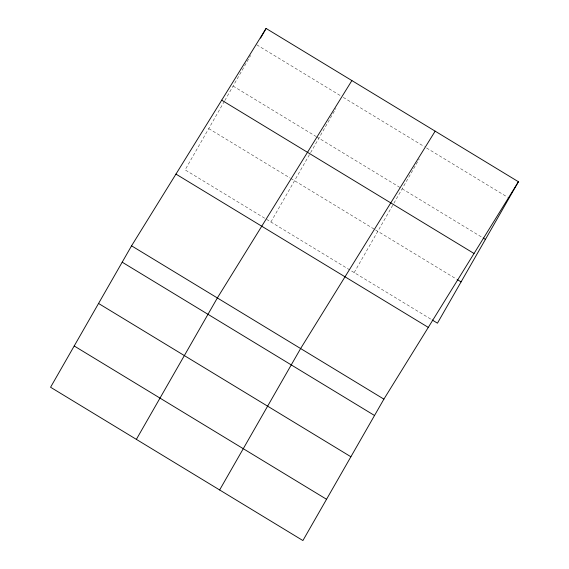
<?xml version="1.0" encoding="UTF-8"?>
<svg xmlns="http://www.w3.org/2000/svg" width="569" height="569" viewBox="0 0 569 569"><rect width="100%" height="100%" fill="white"/><g stroke="black" fill="none" stroke-linecap="round" stroke-linejoin="round"><path stroke-width="0.43" stroke-dasharray="2.85 2.13" d="M224.392 101.261L185.103 169.868L431.387 319.486M224.826 100.507L250.602 55.506M270.901 221.988L310.19 153.388M310.624 152.627L335.952 108.395M354.167 272.579L393.464 203.972M393.897 203.218L419.225 158.986M256.726 44.809L341.002 96.005M343.278 97.391L424.275 146.603M426.551 147.983L507.548 197.187M233.091 86.075L315.852 136.354M316.606 136.816L400.64 187.87M402.155 188.787L482.398 237.536M208.738 128.594L289.977 177.955M290.738 178.41L374.779 229.471M375.533 229.933L456.537 279.137"/><path stroke-width="0.85" d="M131.56 245.829L50.57 387.247L302.907 540.55L383.897 399.132L518.43 181.753L266.093 28.45L131.56 245.829L383.897 399.132M260.559 38.116L266.093 28.45M136.361 439.375L217.351 297.957L351.891 80.57M219.634 489.959L300.624 348.541L435.157 131.162M518.43 181.753L437.44 323.171L432.141 319.949M483.159 237.998L485.428 239.378M221.697 100.187L474.034 253.489M457.291 279.599L461.075 281.897M175.956 174.093L428.293 327.395M122.193 262.188L374.53 415.491M98.558 303.462L350.895 456.758M74.205 345.98L326.542 499.283"/></g></svg>
